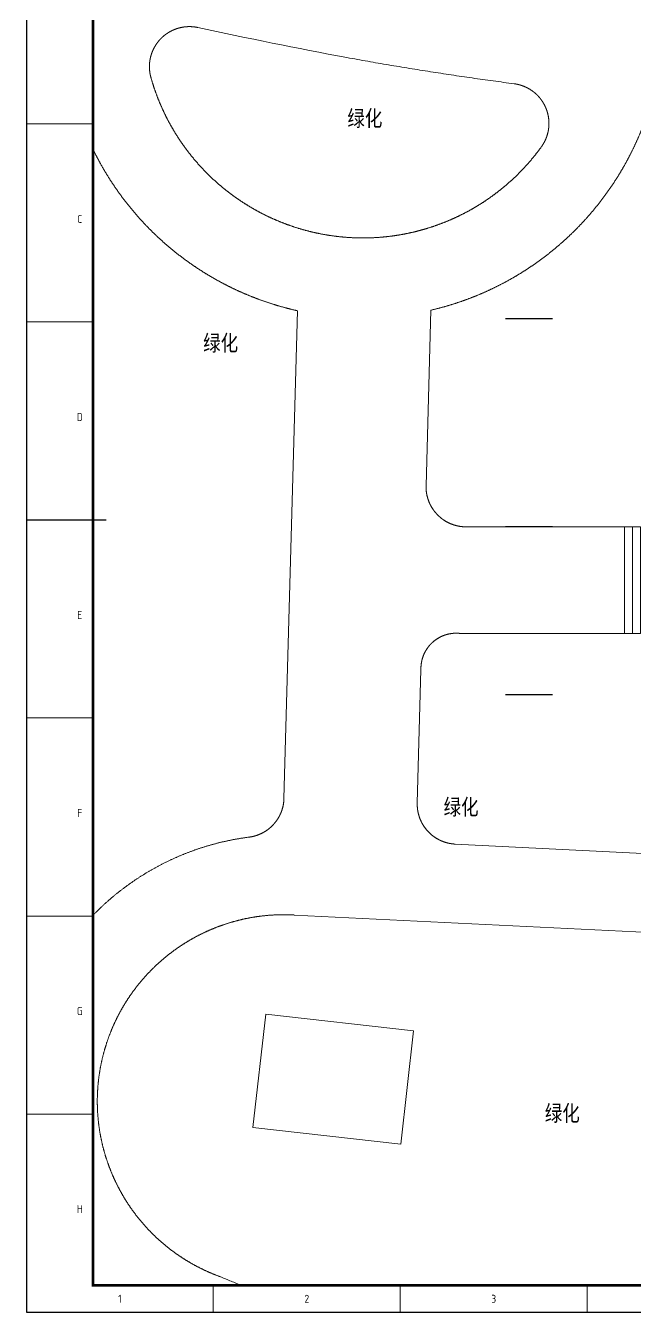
# Model space of a CAD drawing. Extents: x -76183 to 48420, y -19465 to 404409.
# Drawn here: x -75911 to -53060, y 319904 to 368138 of the extents above; entities that cross this region are included whole.
import ezdxf
from ezdxf.enums import TextEntityAlignment as Align

# ---------------------------------------------------------------- set-up
doc = ezdxf.new("R2010")
doc.units = 0
doc.header["$LTSCALE"] = 1000
doc.header["$MEASUREMENT"] = 0
doc.linetypes.add('DOTE', pattern=[2.42, 2, -0.2, 0.02, -0.2])
doc.layers.add('AXIS', color=3, linetype='Continuous')
for name, color, linetype, lineweight in [('dote', 16, 'DOTE', 0), ('PUB_TEXT', 7, 'Continuous', 13), ('STAIR', 2, 'Continuous', 13)]:
    doc.layers.add(name, color=color, linetype=linetype, lineweight=lineweight)
doc.layers.add('打印层', color=7, linetype='Continuous', plot=False)
doc.styles.add('_宋体', font='', dxfattribs={"width": 0.8})
doc.styles.get("Standard").update_dxf_attribs({"font": 'gbenor.shx', "bigfont": 'gbcbig.shx'})
doc.styles.get('_宋体').set_extended_font_data('NSimSun')

# ---------------------------------------------------------------- blocks, each defined once
blk = doc.blocks.new('场地')
at = {"layer": 'dote', "ltscale": 1000}
for p, q in [((130626, -135467), (131135, -117178)), ((135954, -123739), (136137, -117156)), ((143389, -125280), (137454, -125280)), ((143389, -129280), (137262, -129280)), ((135623, -135634), (135763, -130627)), ((137048, -137174), (155032, -138066)), ((131011, -139833), (159557, -141248)), ((129463, -147795), (129942, -143551)), ((129942, -143551), (135485, -144175)), ((135485, -144175), (135006, -148420)), ((135006, -148420), (129463, -147795))]:
    blk.add_line(p, q, dxfattribs=at)
for centre, radius, start, end in [((127083, -108026), 1500, 77.7637, 195.7661), ((155804, 17624), 127371, 259.68152, 262.535), ((133587, -106190), 8259, 195.7661, 324.0792), ((139061, -110155), 1500, 324.0792, 82.535), ((133587, -106190), 11259, 283.0911, 338.6619), ((133587, -106190), 11259, 206.0324, 257.4188), ((137454, -123780), 1500, 178.4063, 270), ((137085, -130591), 1323, 82.293, 181.5651), ((129127, -135426), 1500, 277.3682, 358.4063), ((137123, -135676), 1500, 178.4063, 267.1629), ((130593, -146769), 9938, 97.3682, 135.7858), ((130626, -146818), 6996, 86.8472, 250.2402), ((155435, -88843), 70045, 247.17321, 247.8586)]:
    blk.add_arc(centre, radius, start, end, dxfattribs=at)
at = {"layer": 'dote', "linetype": 'Continuous'}
blk.add_arc((168861, 84617), 195621, 257.76371, 259.43351, dxfattribs=at)
at = {"layer": 'dote', "ltscale": 1000, "char_height": 600, "attachment_point": 1, "style": '_宋体'}
for insert in [(133005, -109665), (127598, -118088), (136612, -135483), (140406, -146964)]:
    blk.add_mtext_dynamic_manual_height_columns('绿化', width=3405.5, gutter_width=1750, heights=[0], dxfattribs=dict(at, insert=insert))
blk = doc.blocks.new('4#轴网')
at = {"layer": 'AXIS'}
for p, q in [((861462, -186736), (859694, -186736)), ((898726, -186736), (901205, -186736)), ((861462, -194536), (859694, -194536)), ((898726, -194536), (901205, -194536)), ((861462, -200836), (859694, -200836)), ((898726, -200836), (901205, -200836))]:
    blk.add_line(p, q, dxfattribs=at)
at = {"layer": 'dote'}
for p, q in [((865954, -204910), (865954, -182420)), ((873154, -204910), (873154, -182420)), ((880354, -204910), (880354, -182420)), ((887554, -204910), (887554, -182420)), ((894754, -204910), (894754, -182420)), ((864864, -186736), (899456, -186736)), ((864876, -194536), (899468, -194536)), ((866017, -200836), (900609, -200836))]:
    blk.add_line(p, q, dxfattribs=at)
blk = doc.blocks.new('GEDI_WK_A1')
at = {"color": 3}
for p, q in [((25, 445.5), (0, 445.5)), ((25, 371.25), (0, 371.25)), ((25, 297), (0, 297)), ((25, 222.75), (0, 222.75)), ((25, 148.5), (0, 148.5)), ((25, 74.25), (0, 74.25)), ((0, 0), (0, 10)), ((70.08, 0), (70.08, 10)), ((140.17, 0), (140.17, 10)), ((210.25, 0), (210.25, 10)), ((25, 0), (0, 0))]:
    blk.add_line(p, q, dxfattribs=at)
for points, const_width in [([(0, 0), (841, 0), (841, 594), (0, 594)], 0.1), ([(25, 10), (831, 10), (831, 584), (25, 584)], 1)]:
    blk.add_lwpolyline(points, close=True, dxfattribs=dict(at, const_width=const_width))
at = {"color": 3, "const_width": 0.5}
blk.add_lwpolyline([(30, 297), (0, 297)], dxfattribs=at)
at = {"color": 3}
for s, p in [('C', (20, 408.38)), ('D', (20, 334.12)), ('E', (20, 259.88)), ('F', (20, 185.62)), ('G', (20, 111.38)), ('H', (20, 37.12))]:
    blk.add_text(s, height=3, dxfattribs=at).set_placement(p, align=Align.CENTER)
for s, p in [('1', (35.04, 5)), ('2', (105.12, 5)), ('3', (175.21, 5))]:
    blk.add_text(s, height=3, dxfattribs=at).set_placement(p, align=Align.MIDDLE)
blk = doc.blocks.new('4#图框')
at = {"xscale": 100, "yscale": 100, "zscale": 100}
blk.add_blockref('GEDI_WK_A1', (5514901, -996670), dxfattribs=at)

msp = doc.modelspace()

# ---------------------------------------------------------------- linework, layer by layer
at = {"layer": 'STAIR'}
for points in [[(-53168, 345351), (-53468, 345351), (-53468, 349351), (-53168, 349351), (-53168, 345351)], [(-52868, 345351), (-53168, 345351), (-53168, 349351), (-52868, 349351), (-52868, 345351)]]:
    msp.add_lwpolyline(points, dxfattribs=at)
at = {"layer": '打印层'}
msp.add_lwpolyline([(-75886, 319909), (8214, 319909), (8214, 379309), (-75886, 379309)], close=True, dxfattribs=at)

# ---------------------------------------------------------------- block references
msp.add_blockref('场地', (-196857, 474631))
at = {"layer": 'dote', "ltscale": 1000}
msp.add_blockref('4#轴网', (-917622, 543887), dxfattribs=at)
at = {"layer": 'PUB_TEXT'}
msp.add_blockref('4#图框', (-5590787, 1316579), dxfattribs=at)

doc.saveas('drawing.dxf')
